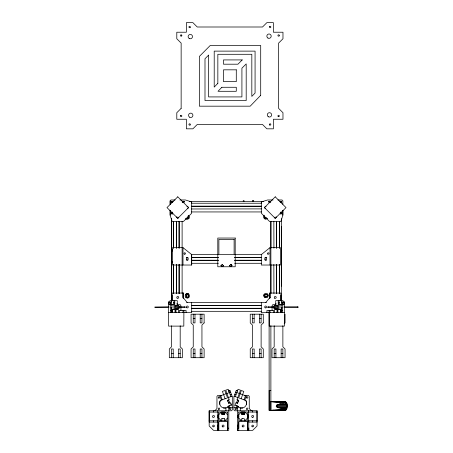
<?xml version="1.0" encoding="UTF-8"?>
<svg xmlns="http://www.w3.org/2000/svg" width="453" height="453" viewBox="0 0 453 453"><rect width="100%" height="100%" fill="white"/><g stroke="black" fill="none" stroke-linecap="round" stroke-linejoin="round"><path stroke-width="0.68" d="M170.147 215.203L170.147 210.419L170.147 215.203L172.106 221.511L183.42 221.511L191.687 213.244L191.687 201.93L185.379 199.971L179.909 199.971M170.147 200.843L170.147 204.263L170.147 200.843L171.019 199.971L175.118 199.971M171.483 312.627L172.078 304.767L170.662 304.773A1.959 0.668 90 0 1 169.994 302.814L169.994 300.639L177.259 300.639L177.259 304.552M171.483 300.639L171.483 304.773L172.078 304.767M171.67 301.058L171.67 219.026M172.106 300.775L172.106 293.046L183.42 293.046L183.42 298.267M173.414 248.187L173.414 221.302L173.414 248.238M173.935 309.58L173.935 300.639M183.42 295.22L183.42 293.046M191.687 265.028L191.687 254.586L182.984 247.621L172.542 247.621L172.542 265.028L191.687 265.028L191.687 254.586M230.583 392.128L229.377 392.57L228.782 390.928L229.988 390.492L232.321 396.907L232.321 409.897L231.449 410.769L209.173 410.769L209.173 426.001L213.522 430.35L228.754 430.35L228.805 408.329L229.609 407.332L232.321 407.332M217.876 417.949L217.876 414.903M218.748 421.647L218.748 430.35L218.748 421.647L227.451 421.647L227.451 430.35L227.451 421.647M218.748 417.949L218.748 414.903M225.934 410.769L225.934 407.921L223.346 407.921M229.609 407.332L229.609 405.588M231.126 403.606L231.341 404.948M236.223 390.492L237.429 390.933L236.228 390.492L233.89 396.907L233.89 409.897L234.762 410.769L257.038 410.769L257.038 426.001L252.689 430.35L237.457 430.35L237.412 408.329L236.602 407.332L233.89 407.332M247.468 421.647L247.468 430.35L247.468 421.647L238.765 421.647L238.765 428.176L237.457 428.176L237.457 430.35M241.811 420.775C240.062 417.592 246.172 417.592 244.422 420.775M241.811 414.031C248.782 413.425 239.558 416.296 241.811 412.071M241.851 414.252L241.851 412.071M241.981 414.252L241.981 412.071M242.191 414.252L242.191 412.071M242.463 414.252L242.463 412.071M242.774 414.252L242.774 412.071M243.114 412.071L243.114 414.031M243.454 414.252L243.454 412.071M243.765 414.252L243.765 412.071M244.037 414.252L244.037 412.071M244.246 414.252L244.246 412.071M244.377 414.252L244.377 412.071M252.689 422.083L252.689 420.775M257.038 410.769L257.038 422.083L248.771 422.083L248.771 420.775L248.771 430.35L248.771 428.176L247.468 428.176M261.313 302.615L261.313 312.627L284.461 312.627L284.461 301.919L283.006 301.919M261.313 203.238L261.313 201.93L267.621 199.971L273.091 199.971M266.925 312.627L266.925 310.452L273.714 310.452L273.714 312.627M276.851 405.594L286.749 405.594L286.307 404.54L285.617 404.212L284.96 401.709C288.21 402.213 287.655 408.204 286.007 410.005L270.871 410.367L270.854 401.664L285.192 401.709C287.836 402.485 287.836 409.546 285.192 410.327L269.144 410.367L269.099 310.452M269.58 298.017L269.58 295.22M269.971 312.627L269.971 310.452M270.016 297.966L270.016 293.046L270.016 297.876M270.888 325.65L270.888 410.367L273.669 410.186M270.888 264.461L270.888 293.47L270.888 221.302L270.888 248.187M272.066 310.452L272.066 305.86L272.882 304.552L276.087 304.552M274.552 312.627L274.552 309.58L281.517 309.58L281.517 308.204M275.741 304.552L275.741 300.639L283.006 300.639L283.006 302.814A1.959 0.668 -90 0 1 282.338 304.773L280.922 304.767L281.517 312.627M277.004 312.627L277.004 309.58M277.876 312.627L277.876 309.58M278.199 309.58L278.199 300.639M279.065 309.58L279.065 300.639M279.586 248.187L279.586 221.302L279.586 248.238M280.328 312.627L280.328 309.58M280.894 300.792L280.894 295.22M280.894 214.15L280.894 211.942M281.33 301.058L281.33 218.703M281.33 213.782L281.33 212.378M281.33 202.655L281.33 201.494L279.914 201.494M282.723 312.627L282.128 304.767L283.538 304.773A1.959 0.668 -90 0 0 284.212 302.814L284.212 301.919M282.853 215.203L282.853 210.419L282.853 215.203L280.894 221.511L269.58 221.511L261.313 213.244L261.313 201.93M188.556 293.901L188.391 296.868M246.404 404.382L246.404 401.788L245.809 400.463L238.663 397.859L241.347 390.503L243.799 391.392L241.121 398.753M286.658 406.839L286.658 405.192M170.277 312.627L170.872 304.767L169.462 304.773A1.959 0.668 90 0 1 168.788 302.814L168.788 301.919M280.713 408.028L285.849 407.768L286.749 406.437L276.149 406.437M235.345 396.652L238.023 389.291L240.481 390.186L237.015 399.693L238.737 400.316L238.323 401.454L238.459 400.446L237.146 399.971M237.327 408.13L237.927 406.483M243.98 399.795L245.469 395.707M244.801 400.095L246.29 396.007L240.152 393.77M225.09 398.753L222.412 391.392L224.869 390.503L227.548 397.859L220.401 400.463L219.807 401.788L219.807 404.382M188.205 218.289L188.861 217.163L188.205 216.03M264.795 294.359L264.139 295.486L265.118 297.185M267.077 297.185L268.057 295.486M155.487 307.406L154.988 307.547L154.852 307.015L169.014 306.817M178.301 307.383C177.395 308.295 177.395 306.035 178.301 306.947M274.699 306.947C275.605 306.035 275.605 308.295 274.699 307.383M265.662 302.615L270.016 297.395M284.184 323.765L285.05 322.893L285.05 314.189M214.784 410.769L216.959 408.595L216.959 396.273L217.831 395.407L221.574 395.407M218.748 414.682L221.358 412.071M224.835 420.775L227.451 418.164M238.765 414.682L241.375 412.071M244.852 420.775L247.468 418.164M297.57 306.93L298.091 306.93L298.091 307.485L283.986 307.598M270.016 247.621L261.313 254.586L261.313 265.028L280.458 265.028L280.458 247.621L270.016 247.621L270.016 265.028M227.434 407.196L228.539 406.16L229.116 407.751M285.096 410.327L286.075 409.404L286.307 407.49M266.794 218.029L265.662 218.686L264.535 218.029M186.206 294.62L187.338 293.963L188.465 294.62M188.465 297.23L187.338 297.881L186.206 297.23M286.007 410.005L284.96 410.327L285.617 407.819L279.982 407.927M228.782 390.933L229.988 390.492M226.058 393.77L219.926 396.007L221.409 400.095M226.925 393.459L229.377 392.564M230.198 394.812L231.398 394.376M228.414 397.547L232.072 396.216M229.065 399.971L227.751 400.446L227.887 401.454L227.474 400.316L229.195 399.693L225.736 390.186L228.187 389.291L230.866 396.652M228.72 403.108L230.033 402.632M221.959 264.745L222.344 264.745M222.344 266.183L221.777 266.109A0.781 0.781 0 0 0 222.559 266.126M230.656 264.745L231.047 264.745M231.047 266.183L230.481 266.109A0.781 0.781 0 0 0 231.262 266.126M285.617 404.212L280.843 404.093L278.493 404.512L276.902 405.192L276.336 406.018L276.902 406.839L278.493 407.519L283.538 408.028M184.937 306.817C183.686 307.666 186.183 307.666 184.937 306.817L177.321 306.817M275.679 306.817L268.063 306.817L267.695 307.208L268.063 307.598L274.988 307.598M268.063 307.598L268.431 307.208L268.063 306.817M242.865 407.921L240.277 407.921L240.277 410.769M253.754 200.973L253.38 200.973L253.708 200.973M279.088 407.921L285.849 407.768L278.187 407.768M243.136 200.973L244.105 200.973L243.193 200.973M277.882 199.971L281.981 199.971L282.853 200.843L282.853 204.263M173.086 201.494L171.67 201.494L171.67 202.655M182.282 201.494L184.405 201.494M189.36 201.494L263.64 201.494M268.595 201.494L270.718 201.494M182.112 201.93L184.326 201.93M268.674 201.93L270.888 201.93M191.477 203.238L261.523 203.238M191.477 206.194L261.523 206.194M191.477 206.279L261.523 206.279M191.477 208.98L261.523 208.895M191.477 211.942L261.523 211.942M188.924 218.38L186.251 218.34L187.559 218.578M191.477 254.586L218.363 254.586M234.637 254.586L261.523 254.586M186.523 257.542L187.938 257.542M191.477 257.542L218.363 257.542M234.637 257.542L261.523 257.542M265.062 257.542L266.477 257.542M186.523 257.632L187.938 257.632M191.477 257.632L218.363 257.632M234.637 257.632L261.523 257.632M265.062 257.632L266.477 257.632M186.523 260.243L187.938 260.243M191.477 260.243L218.363 260.243M234.637 260.243L261.523 260.243M265.062 260.243L266.477 260.243M191.477 260.328L218.363 260.328M234.637 260.328L261.523 260.328M191.477 263.289L218.363 263.289M234.637 263.289L261.523 263.289M264.076 294.269L266.432 294.269A1.217 1.217 0 0 1 267.649 295.486A1.217 1.217 0 0 1 266.432 296.709L264.076 296.709M169.994 301.919L168.539 301.919L168.584 326.115L183.816 326.115L183.901 310.452M186.523 302.615L266.477 302.615M168.788 302.814L169.994 302.814M283.006 302.814L284.212 302.814M176.863 303.487L177.276 303.487M275.724 303.487L276.137 303.487M176.913 304.552L180.118 304.552L180.934 305.86L180.934 310.452M169.462 304.773L173.935 304.773M279.065 304.773L283.538 304.773M191.477 305.577L261.523 305.577M191.477 305.662L261.523 305.662M283.986 306.817L297.831 306.817M155.169 307.598L169.014 307.598M178.012 307.598L184.937 307.598M170.872 307.836L172.078 307.836M280.922 307.836L282.128 307.836M191.477 308.272L261.523 308.272M191.477 308.363L261.523 308.363M170.277 310.452L171.483 310.452M281.517 310.452L282.723 310.452M191.477 311.319L261.523 311.319M168.539 312.627L191.687 312.627L191.687 302.615M193.244 318.544L194.988 318.544M200.209 318.544L201.947 318.544M252.417 318.544L254.156 318.544M259.376 318.544L261.121 318.544M171.489 353.351L173.227 353.351M178.448 353.351L180.192 353.351M193.244 353.351L194.988 353.351M200.209 353.351L201.947 353.351M252.417 353.351L254.156 353.351M259.376 353.351L261.121 353.351M274.173 353.351L275.917 353.351M281.137 353.351L282.876 353.351M270.888 390.35L269.144 390.35L269.144 410.367M244.637 395.407L248.38 395.407L249.252 396.273L249.252 408.595L251.426 410.769M286.93 403.419L270.871 401.664L286.007 402.032M286.607 402.632L270.871 401.664M279.439 404.002L283.538 404.002M279.467 404.093L280.843 404.093M279.58 404.263L285.849 404.263M276.783 404.829L286.517 404.829M276.783 407.207L286.517 407.207M286.93 408.617L270.888 410.367L286.607 409.404M209.173 412.071L217.876 412.071M257.038 412.071L248.335 412.071L248.335 410.769L248.335 420.775L257.038 420.775M221.794 414.031L224.405 414.031M224.36 414.252L224.36 412.071L224.405 414.252L221.794 414.252L221.794 412.071M221.794 418.821L222.174 418.821M224.02 418.821L224.405 418.821M241.811 418.821L242.191 418.821M209.173 420.775L217.876 420.775L217.876 410.769M218.748 428.176L217.44 428.176L217.44 430.35L217.44 420.775L217.44 422.083L209.173 422.083L209.173 410.769M227.451 428.176L228.754 428.176M280.922 304.767L281.517 304.773L281.517 300.639M297.831 307.598L297.513 307.406M187.746 218.606L186.568 218.38A1.217 1.217 0 0 1 185.957 218.216M235.628 392.128L239.286 393.459M234.813 394.376L236.013 394.812M234.144 396.216L237.797 397.547M236.183 402.632L237.491 403.108M285.096 401.709L286.075 402.632L286.307 404.54M238.776 407.196L237.672 406.16M244.852 412.071L247.468 414.682M238.765 418.164L241.375 420.775M224.835 412.071L227.451 414.682M218.748 418.164L221.358 420.775M187.338 302.615L182.984 297.395L182.984 293.046L182.984 297.966M228.284 406.483L228.884 408.13M220.741 395.707L222.23 399.795M171.483 308.204L171.483 309.58L178.448 309.58L178.448 312.627M284.416 312.627L284.416 326.115L269.184 326.115L269.144 312.242M282.876 325.769L282.876 346.828L285.05 349.003L285.05 357.706L271.998 357.706L271.998 349.003L274.173 346.828L274.173 325.769M282.876 357.706L282.876 349.003L281.137 349.003L281.137 357.706M281.33 226.477L281.33 286.171M280.894 300.775L280.894 293.046L269.58 293.046L269.58 298.267M276.63 221.302L276.63 248.187M276.63 264.461L276.63 293.47M276.545 221.302L276.545 248.187M276.545 264.461L276.545 293.47M275.917 357.706L275.917 349.003L274.173 349.003L274.173 357.706M273.844 221.302L273.929 248.187M273.844 264.461L273.929 293.47M264.444 218.748L264.444 216.392A1.217 1.217 0 0 1 264.609 215.781M264.405 294.507L264.405 296.466M261.121 314.189L261.121 322.893L259.376 322.893L259.376 314.189M261.121 357.706L261.121 349.003L259.376 349.003L259.376 357.706M254.156 314.189L254.156 322.893L252.417 322.893L252.417 314.189M254.156 357.706L254.156 349.003L252.417 349.003L252.417 357.706M252.689 410.769L252.689 412.071M248.335 414.903L248.335 417.949M247.468 414.903L247.468 417.949M238.765 415.469L238.765 417.383M238.765 421.647L238.765 430.35M237.457 415.469L237.457 417.383M237.457 425.039L237.457 426.958M236.602 405.588L236.602 407.332M224.405 420.775L224.405 418.6L221.794 418.6L221.794 420.775M224.229 412.071L224.229 414.252M224.02 412.071L224.02 414.252M223.748 412.071L223.748 414.252M223.437 412.071L223.437 414.252M223.097 412.071L223.097 414.252M222.757 412.071L222.757 414.252M222.446 412.071L222.446 414.252M222.174 412.071L222.174 414.252M221.964 412.071L221.964 414.252M217.44 425.039L217.44 426.958M213.522 410.769L213.522 412.071M213.522 420.775L213.522 422.083M201.947 314.189L201.947 322.893L200.209 322.893L200.209 314.189M201.947 357.706L201.947 349.003L200.209 349.003L200.209 357.706M194.988 314.189L194.988 322.893L193.244 322.893L193.244 314.189M194.988 357.706L194.988 349.003L193.244 349.003L193.244 357.706M191.687 201.93L191.687 203.238M186.121 293.901L186.121 296.256A1.217 1.217 0 0 0 187.338 297.474A1.217 1.217 0 0 0 188.556 296.256M186.075 312.627L186.075 310.452L179.286 310.452L179.286 312.627M182.984 247.621L182.984 265.028M183.029 310.452L183.029 312.627M182.112 221.302L182.112 293.47M180.192 325.769L180.192 346.828L182.366 349.003L182.366 357.706L169.314 357.706L169.314 349.003L171.489 346.828L171.489 325.769M180.192 357.706L180.192 349.003L178.448 349.003L178.448 357.706M179.156 221.302L179.156 248.187M179.156 264.461L179.156 293.47M179.071 221.302L179.071 248.187M179.071 264.461L179.071 293.47M176.455 221.302L176.455 248.187M176.455 264.461L176.455 293.47M176.37 221.302L176.37 248.187M176.37 264.461L176.37 293.47M175.996 309.58L175.996 312.627M175.124 309.58L175.124 312.627M174.801 300.639L174.801 309.58M173.227 357.706L173.227 349.003L171.489 349.003L171.489 357.706M172.672 309.58L172.672 312.627M172.542 249.796L172.542 251.104M172.542 261.545L172.542 262.853M172.106 211.942L172.106 214.15M172.106 295.22L172.106 300.792M171.67 212.378L171.67 213.782M171.67 218.703L171.67 300.973M273.476 306.715A1.738 1.636 90 0 1 276.104 305.832A1.738 1.636 90 0 1 275.747 308.742A1.738 1.636 90 0 1 273.419 307.162M276.392 305.424A1.738 1.636 90 0 1 276.817 305.486M277.213 305.656A1.738 1.636 90 0 1 277.547 305.934M277.547 308.397A1.738 1.636 90 0 1 277.213 308.674M276.817 308.844A1.738 1.636 90 0 1 276.392 308.906M274.512 305.854A1.852 1.738 -90 0 1 277.077 305.979A1.852 1.738 -90 0 1 276.738 308.68A1.852 1.738 -90 0 1 274.241 308.091M277.281 305.565A1.852 1.738 -90 0 1 277.644 305.854M277.644 308.47A1.852 1.738 -90 0 1 277.281 308.765M276.862 308.952A1.852 1.738 -90 0 1 276.415 309.014M276.415 305.316A1.852 1.738 -90 0 1 276.862 305.379M179.581 307.162A1.738 1.636 90 0 1 177.253 308.742A1.738 1.636 90 0 1 176.897 305.832A1.738 1.636 90 0 1 179.524 306.715M176.608 308.906A1.738 1.636 90 0 1 176.183 308.844M175.787 308.674A1.738 1.636 90 0 1 175.453 308.397M175.453 305.934A1.738 1.636 90 0 1 175.787 305.656M176.183 305.486A1.738 1.636 90 0 1 176.608 305.424M178.759 308.091A1.852 1.738 90 0 1 176.262 308.68A1.852 1.738 90 0 1 175.923 305.979A1.852 1.738 90 0 1 178.488 305.854M176.585 309.014A1.852 1.738 90 0 1 176.138 308.952M175.719 308.765A1.852 1.738 90 0 1 175.356 308.47M175.356 305.854A1.852 1.738 90 0 1 175.719 305.565M176.138 305.379A1.852 1.738 90 0 1 176.585 305.316M264.558 297.026A2.174 2.174 0 0 1 264.212 294.399M228.018 401.177A0.742 0.742 0 0 1 229.28 401.398A0.742 0.742 0 0 1 228.454 402.377L228.176 402.247L228.589 403.385L230.311 402.757L231.341 405.588L228.975 405.588A5.006 5.006 0 0 1 222.14 407.423A5.006 5.006 0 0 1 220.305 400.582M238.193 401.177A0.742 0.742 0 0 0 236.93 401.398A0.742 0.742 0 0 0 237.757 402.377L238.035 402.247L237.621 403.385L235.9 402.757L234.869 405.588L237.236 405.588A5.006 5.006 0 0 0 244.071 407.423A5.006 5.006 0 0 0 245.905 400.582M230.441 264.801A0.781 0.781 0 0 1 231.262 264.801M221.738 264.801A0.781 0.781 0 0 1 222.559 264.801M265.662 208.544A0.957 0.957 0 0 1 264.739 207.338A0.957 0.957 0 0 1 266.143 206.761M276.064 216.681A0.957 0.957 0 0 1 275.486 218.086A0.957 0.957 0 0 1 274.28 217.163M280.294 202.276A0.696 0.696 0 0 1 280.713 201.257A0.696 0.696 0 0 1 281.59 201.93A0.696 0.696 0 0 1 280.713 202.604M280.713 212.57A0.696 0.696 0 0 1 281.579 213.363A0.696 0.696 0 0 1 280.498 213.816A0.696 0.696 0 0 1 280.549 212.644M186.857 206.761A0.957 0.957 0 0 1 188.261 207.338A0.957 0.957 0 0 1 187.338 208.544M178.72 217.163A0.957 0.957 0 0 1 177.514 218.086A0.957 0.957 0 0 1 176.936 216.681M172.287 202.604A0.696 0.696 0 0 1 171.41 201.93A0.696 0.696 0 0 1 172.287 201.257A0.696 0.696 0 0 1 172.706 202.276M172.451 212.644A0.696 0.696 0 0 1 172.508 213.816A0.696 0.696 0 0 1 171.421 213.363A0.696 0.696 0 0 1 172.287 212.57M187.842 216.619A1.087 1.087 0 0 1 186.359 218.103M266.205 217.666A1.087 1.087 0 0 1 264.722 216.183M267.179 218.284A2.174 2.174 0 0 1 264.105 218.284A2.174 2.174 0 0 1 264.105 215.209M188.459 215.645A2.174 2.174 0 0 1 188.459 218.72A2.174 2.174 0 0 1 185.385 218.72M267.281 218.34A2.282 2.282 0 0 1 264.524 218.703M266.534 218.233A1.738 1.738 0 0 1 264.795 218.233M189.111 217.751A2.282 2.282 0 0 1 188.516 218.776M188.878 216.019A2.282 2.282 0 0 1 189.111 216.568M188.131 215.928A1.738 1.738 0 0 1 188.131 218.391M185.719 294.308A2.282 2.282 0 0 1 188.476 293.946M186.104 294.693A1.738 1.738 0 0 1 188.567 294.693M173.414 264.461L173.414 293.47L173.414 264.461M238.765 412.071L238.765 420.775L247.468 420.775L247.468 412.071L238.765 412.071M279.586 264.461L279.586 293.47L279.586 264.461M170.487 302.615C170.73 305.311 171.308 300.82 170.487 302.615M171.829 310.905C172.072 313.601 172.65 309.11 171.829 310.905M173.805 302.615C174.048 305.311 174.631 300.82 173.805 302.615M175.147 310.905C175.39 313.601 175.968 309.11 175.147 310.905M277.349 310.905C277.593 313.601 278.176 309.11 277.349 310.905M278.691 302.615C278.935 305.311 279.512 300.82 278.691 302.615M280.667 310.905C280.911 313.601 281.494 309.11 280.667 310.905M282.009 302.615C282.253 305.311 282.831 300.82 282.009 302.615M221.081 265.464C221.104 266.347 221.109 264.586 221.081 265.464M223.221 265.362L223.187 265.758L223.221 265.362M229.784 265.464C229.807 266.347 229.813 264.586 229.784 265.464M231.925 265.362L231.891 265.758L231.925 265.362M221.291 264.812L221.291 264.812M223.074 265.996L222.876 266.262L223.074 265.996M229.994 264.812L229.994 264.812M231.777 265.996L231.579 266.262L231.777 265.996M181.749 35.838L181.636 35.98A0.696 0.696 0 0 1 180.651 35.98L180.543 35.838A0.696 0.696 0 0 1 181.143 34.79A0.696 0.696 0 0 1 181.749 35.838M180.651 115.498L180.543 115.64A0.696 0.696 0 0 0 181.143 116.687A0.696 0.696 0 0 0 181.749 115.64L181.636 115.498A0.696 0.696 0 0 0 180.651 115.498M279.224 35.838L279.11 35.98A0.696 0.696 0 0 1 278.125 35.98L278.017 35.838A0.696 0.696 0 0 1 278.618 34.79A0.696 0.696 0 0 1 279.224 35.838M217.842 83.329L214.212 87.112L214.212 51.121L255.073 51.121L255.073 93.041L251.823 96.404L251.823 54.292L217.842 54.292L217.842 83.329M221.857 87.276L218.006 91.291L236.285 91.291L236.285 87.276L221.857 87.276M260.702 95.317L250.203 106.178L199.365 106.178L199.365 56.444L210.226 45.487L260.702 45.487L260.702 95.317M208.584 55.136L204.994 58.76L204.994 100.549L246.194 100.549L246.194 63.901L241.919 68.182L241.919 96.919L208.584 96.919L208.584 55.136M181.143 108.375L176.795 112.729L176.795 119.252L186.364 119.252L186.364 128.828L192.893 128.828L197.242 124.473L262.519 124.473L266.868 128.828L273.397 128.828L273.397 119.252L282.972 119.252L282.972 112.729L278.618 108.375L278.618 43.103L282.972 38.748L282.972 32.225L273.397 32.225L273.397 22.65L266.868 22.65L262.519 26.999L197.242 26.999L192.893 22.65L186.364 22.65L186.364 32.225L176.795 32.225L176.795 38.748L181.143 43.103L181.143 108.375M242.219 59.921L237.938 64.201L223.476 64.201L223.476 59.921L242.219 59.921M177.763 196.817L166.993 207.587L177.763 218.357L188.533 207.587L177.763 196.817M275.237 196.817L264.467 207.587L275.237 218.357L286.007 207.587L275.237 196.817M204.122 322.893L201.947 325.067L201.947 346.828L204.122 349.003L204.122 357.706L191.07 357.706L191.07 349.003L193.244 346.828L193.244 325.067L191.07 322.893L191.07 314.189L204.122 314.189L204.122 322.893M263.295 322.893L261.121 325.067L261.121 346.828L263.295 349.003L263.295 357.706L250.243 357.706L250.243 349.003L252.417 346.828L252.417 325.067L250.243 322.893L250.243 314.189L263.295 314.189L263.295 322.893M190.124 27.491L189.977 27.605A0.696 0.696 0 0 1 188.935 26.999A0.696 0.696 0 0 1 189.977 26.399L190.124 26.512A0.696 0.696 0 0 1 190.124 27.491M269.784 26.399L269.643 26.512A0.696 0.696 0 0 0 269.643 27.491L269.784 27.605A0.696 0.696 0 0 0 270.826 26.999A0.696 0.696 0 0 0 269.784 26.399M190.124 124.966L189.977 125.079A0.696 0.696 0 0 1 188.935 124.473A0.696 0.696 0 0 1 189.977 123.873L190.124 123.986A0.696 0.696 0 0 1 190.124 124.966M221.76 264.456L221.76 264.456M222.683 266.387L222.349 266.523L222.683 266.387M230.464 264.456L230.464 264.456M231.387 266.387L231.047 266.523L231.387 266.387M252.768 200.973L252.412 200.973L253.097 200.973L252.768 200.973M236.285 69.83L223.476 69.83L223.476 81.648L236.285 81.648L236.285 69.83M235.203 238.046L217.797 238.046L217.797 266.766L235.203 266.766L235.203 238.046M234.116 239.354L218.884 239.354L218.884 254.586L234.116 254.586L234.116 239.354M227.451 412.071L218.748 412.071L218.748 420.775L227.451 420.775L227.451 412.071M231.421 264.546L231.047 264.405L231.421 264.546M222.717 264.546L222.349 264.405L222.717 264.546M230.317 266.387L230.656 266.523L230.317 266.387M221.613 266.387L221.953 266.523L221.613 266.387M231.71 264.812L231.71 264.812M230.096 266.217L229.886 265.945L230.096 266.217M223.006 264.812L223.006 264.812M221.392 266.217L221.183 265.945L221.392 266.217M268.369 116.766A2.174 2.174 0 0 0 271.636 114.881A2.174 2.174 0 0 0 268.369 112.995A2.174 2.174 0 0 0 268.369 116.766M267.933 38.046A2.174 2.174 0 0 0 271.2 36.161A2.174 2.174 0 0 0 267.933 34.275A2.174 2.174 0 0 0 267.933 38.046M189.218 38.482A2.174 2.174 0 0 0 192.48 36.597A2.174 2.174 0 0 0 189.218 34.711A2.174 2.174 0 0 0 189.218 38.482M189.648 117.202A2.174 2.174 0 0 0 192.916 115.317A2.174 2.174 0 0 0 189.648 113.431A2.174 2.174 0 0 0 189.648 117.202M269.643 124.966A0.696 0.696 0 0 0 270.803 124.654A0.696 0.696 0 0 0 269.954 123.805A0.696 0.696 0 0 0 269.643 124.966M278.272 116.591A0.696 0.696 0 0 0 279.314 115.991A0.696 0.696 0 0 0 278.272 115.385A0.696 0.696 0 0 0 278.272 116.591M265.186 307.797A0.957 0.957 0 0 0 266.619 306.97A0.957 0.957 0 0 0 265.186 306.137A0.957 0.957 0 0 0 265.186 307.797M274.756 298.227A0.957 0.957 0 0 0 276.194 297.395A0.957 0.957 0 0 0 274.756 296.568A0.957 0.957 0 0 0 274.756 298.227M186.659 307.644A0.957 0.957 0 0 0 188.261 307.219A0.957 0.957 0 0 0 187.089 306.047A0.957 0.957 0 0 0 186.659 307.644M177.083 298.074A0.957 0.957 0 0 0 178.686 297.644A0.957 0.957 0 0 0 177.514 296.472A0.957 0.957 0 0 0 177.083 298.074M265.554 296.432A1.087 1.087 0 0 0 267.185 295.486A1.087 1.087 0 0 0 265.554 294.546A1.087 1.087 0 0 0 265.554 296.432M222.621 426.828A0.957 0.957 0 0 0 224.054 426.001A0.957 0.957 0 0 0 222.621 425.169A0.957 0.957 0 0 0 222.621 426.828M212.848 417.1A0.957 0.957 0 0 0 214.45 416.675A0.957 0.957 0 0 0 213.278 415.503A0.957 0.957 0 0 0 212.848 417.1M213.091 426.754A0.872 0.872 0 0 0 214.394 426.001A0.872 0.872 0 0 0 213.091 425.242A0.872 0.872 0 0 0 213.091 426.754M218.657 398.051A0.696 0.696 0 0 0 219.699 397.451A0.696 0.696 0 0 0 218.657 396.845A0.696 0.696 0 0 0 218.657 398.051M218.657 409.325A0.696 0.696 0 0 0 219.699 408.725A0.696 0.696 0 0 0 218.657 408.119A0.696 0.696 0 0 0 218.657 409.325M229.931 409.325A0.696 0.696 0 0 0 230.973 408.725A0.696 0.696 0 0 0 229.931 408.119A0.696 0.696 0 0 0 229.931 409.325M242.44 426.675A0.957 0.957 0 0 0 244.037 426.245A0.957 0.957 0 0 0 242.865 425.073A0.957 0.957 0 0 0 242.44 426.675M252.208 417.253A0.957 0.957 0 0 0 253.646 416.426A0.957 0.957 0 0 0 252.208 415.594A0.957 0.957 0 0 0 252.208 417.253M252.072 426.613A0.872 0.872 0 0 0 253.527 426.222A0.872 0.872 0 0 0 252.463 425.157A0.872 0.872 0 0 0 252.072 426.613M246.715 397.944A0.696 0.696 0 0 0 247.882 397.632A0.696 0.696 0 0 0 247.027 396.777A0.696 0.696 0 0 0 246.715 397.944M246.715 409.218A0.696 0.696 0 0 0 247.882 408.906A0.696 0.696 0 0 0 247.027 408.051A0.696 0.696 0 0 0 246.715 409.218M235.441 409.218A0.696 0.696 0 0 0 236.608 408.906A0.696 0.696 0 0 0 235.753 408.051A0.696 0.696 0 0 0 235.441 409.218M184.354 254.139A0.742 0.742 0 0 0 185.464 253.499A0.742 0.742 0 0 0 184.354 252.853A0.742 0.742 0 0 0 184.354 254.139M186.857 259.767A0.957 0.957 0 0 0 188.295 258.935A0.957 0.957 0 0 0 186.857 258.108A0.957 0.957 0 0 0 186.857 259.767M267.751 254.02A0.742 0.742 0 0 0 268.991 253.686A0.742 0.742 0 0 0 268.085 252.78A0.742 0.742 0 0 0 267.751 254.02M264.988 259.614A0.957 0.957 0 0 0 266.591 259.184A0.957 0.957 0 0 0 265.418 258.012A0.957 0.957 0 0 0 264.988 259.614M269.229 202.531A0.696 0.696 0 0 0 270.277 201.93A0.696 0.696 0 0 0 269.229 201.33A0.696 0.696 0 0 0 269.229 202.531M182.927 202.423A0.696 0.696 0 0 0 184.094 202.112A0.696 0.696 0 0 0 183.239 201.257A0.696 0.696 0 0 0 182.927 202.423M186.795 296.868A1.087 1.087 0 0 0 188.425 295.922A1.087 1.087 0 0 0 186.795 294.982A1.087 1.087 0 0 0 186.795 296.868M264.988 297.349A2.174 2.174 0 0 0 268.255 295.469A2.174 2.174 0 0 0 264.988 293.584A2.174 2.174 0 0 0 264.988 297.349M185.821 297.44A2.174 2.174 0 0 0 189.462 296.466A2.174 2.174 0 0 0 186.795 293.799A2.174 2.174 0 0 0 185.821 297.44"/></g></svg>
